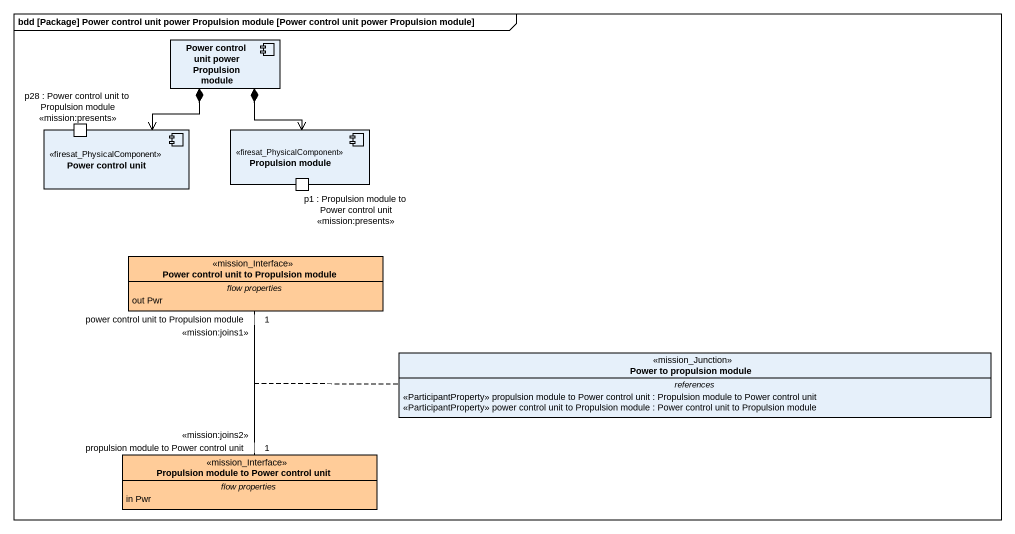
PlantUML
@startuml
mainframe bdd [Package] Power control unit power Propulsion module [Power control unit power Propulsion module]
allowmixing
hide circle
hide empty members
component "Power control unit power Propulsion module" as Power_control_unit_power
component "Power control unit" as Power_control_unit <<firesat_PhysicalComponent>> {
  port "p28 : Power control unit to Propulsion module <<mission:presents>>" as p28_Power_control_unit_to
}
component "Propulsion module" as Propulsion_module <<firesat_PhysicalComponent>> {
  port "p1 : Propulsion module to Power control unit <<mission:presents>>" as p1_Propulsion_module_to
}
class "Power control unit to Propulsion module" as Power_control_unit_to <<mission_Interface>> #FFCC99 {
  -- flow properties --
  out Pwr
}
class "Power to propulsion module" as Power_to_propulsion_module <<mission_Junction>> {
  -- references --
  <<ParticipantProperty>> propulsion module to Power control unit : Propulsion module to Power control unit
  <<ParticipantProperty>> power control unit to Propulsion module : Power control unit to Propulsion module
}
class "Propulsion module to Power control unit" as Propulsion_module_to_Power <<mission_Interface>> #FFCC99 {
  -- flow properties --
  in Pwr
}
Power_control_unit_power *--> Power_control_unit
Power_control_unit_power *--> Propulsion_module
Power_control_unit_to "1\npower control unit to Propulsion module\n<<mission:joins1>>" -- "1\npropulsion module to Power control unit\n<<mission:joins2>>" Propulsion_module_to_Power
(Power_control_unit_to, Propulsion_module_to_Power) .. Power_to_propulsion_module
@enduml
